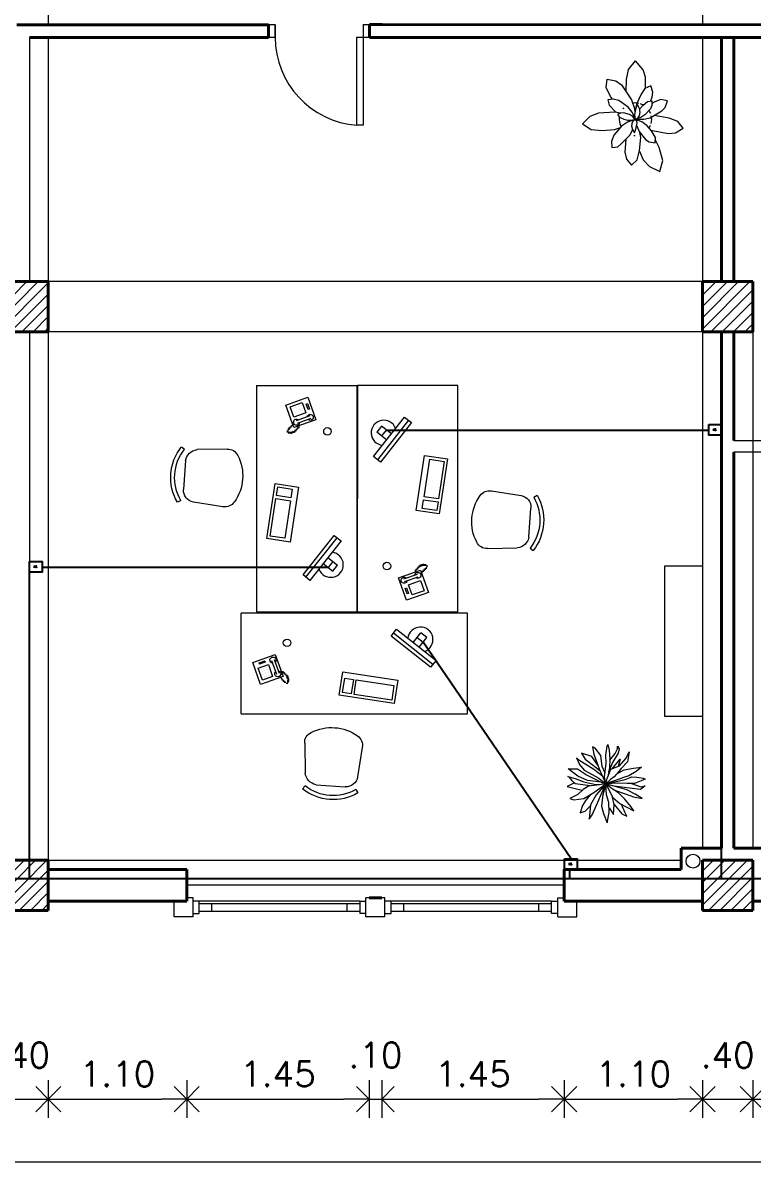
# Model space of a CAD drawing. Extents: x 952 to 1351, y -109 to 188.
# Drawn here: x 1285.05 to 1290.85, y 112.92 to 122.12 of the extents above; entities that cross this region are included whole.
import ezdxf

# ---------------------------------------------------------------- set-up
doc = ezdxf.new("R2010")
doc.units = 0
doc.header["$LTSCALE"] = 0.5
doc.layers.get('0').update_dxf_attribs({"linetype": 'CONTINUOUS'})
doc.layers.get('Defpoints').update_dxf_attribs({"linetype": 'CONTINUOUS'})
for name, color, linetype, lineweight in [('Acotaciones', 9, 'CONTINUOUS', 9), ('Carpintería', 55, 'CONTINUOUS', 20), ('Detalles .05', 243, 'CONTINUOUS', 5), ('Detalles 01', 8, 'CONTINUOUS', 9), ('Equipamiento movil', 33, 'CONTINUOUS', 9), ('Muros corte', 7, 'CONTINUOUS', 40), ('Tratamiento pisos', 251, 'CONTINUOUS', 9), ('Vidrios', 147, 'CONTINUOUS', 13)]:
    doc.layers.add(name, color=color, linetype=linetype, lineweight=lineweight)
doc.layers.add('Cableado', color=100, linetype='CONTINUOUS')
doc.styles.add('Texto 2 mm', font='simplex.shx', dxfattribs={"height": 0.2})
doc.styles.add('Texto 5 mm', font='simplex.shx', dxfattribs={"height": 0.5})
doc.dimstyles.new('Primera línea', dxfattribs={"dimscale": 0, "dimtxt": 0.2, "dimasz": 0.2, "dimexe": 0.15, "dimexo": 0, "dimgap": 0.1, "dimtad": 1, "dimzin": 4, "dimdsep": 46, "dimtxsty": 'Texto 2 mm', "dimblk": 'OPEN90', "dimcen": 2.5, "dimclrd": 256, "dimclre": 256, "dimclrt": 256, "dimadec": 0, "dimazin": 0, "dimtfac": 1, "dimtmove": 2, "dimatfit": 3, "dimldrblk": 'OPEN90', "dimfxl": 1, "dimtolj": 1, "dimtzin": 0, "dimlwd": -1, "dimlwe": -1, "dimarcsym": 0})
doc.dimstyles.new('Segunda línea', dxfattribs={"dimscale": 0, "dimtxt": 0.2, "dimasz": 0.2, "dimexe": 0.15, "dimexo": 0.5, "dimgap": 0.1, "dimtad": 1, "dimzin": 4, "dimdsep": 46, "dimtxsty": 'Texto 2 mm', "dimblk": 'OPEN90', "dimcen": 2.5, "dimclrd": 256, "dimclre": 256, "dimclrt": 256, "dimadec": 0, "dimazin": 0, "dimtfac": 1, "dimtmove": 2, "dimatfit": 3, "dimldrblk": 'OPEN90', "dimfxl": 1, "dimtolj": 1, "dimtzin": 0, "dimlwd": -1, "dimlwe": -1, "dimarcsym": 0})
pattern_1 = [(45, (53.60664, 2.86039), (-0.0449012806, 0.0449012806), [])]

# ---------------------------------------------------------------- blocks, each defined once
blk = doc.blocks.new('Plant1')
for p, q in [((2.94, 14.02), (1.24, 11.02)), ((5.75, 15.65), (2.94, 14.02)), ((6.8, 12.64), (5.75, 15.65)), ((-4.94, 10.5), (-5.47, 8.7)), ((-3.11, 9.8), (-4.94, 10.5)), ((1.24, 11.02), (-0.18, 7.33)), ((6.67, 9.74), (6.8, 12.64)), ((-5.47, 8.7), (-5.1, 7.19)), ((-1.65, 8.27), (-3.11, 9.8)), ((-0.15, 4.91), (-1.65, 8.27)), ((4.8, 4.93), (6.67, 9.74)), ((-10.15, 7.82), (-12.56, 7.25)), ((-12.56, 7.25), (-11.81, 4.91)), ((-8.01, 7.41), (-10.15, 7.82)), ((-4.41, 5.37), (-8.01, 7.41)), ((-5.1, 7.19), (-3.73, 3.58)), ((-0.18, 7.33), (-0.36, 5.38)), ((7.53, 5.66), (4.58, 4.62)), ((9.19, 5.31), (7.53, 5.66)), ((8.7, 3.64), (9.19, 5.31)), ((-12.63, 3.17), (-15.39, 2.27)), ((-9.66, 3.14), (-12.63, 3.17)), ((-11.81, 4.91), (-9.42, 2.94)), ((-9.42, 2.94), (-5.88, 0.9)), ((-3.73, 3.58), (-2.59, 2.19)), ((0.25, 2.69), (-0.15, 4.91)), ((0.06, 0.81), (0.25, 2.69)), ((1.6, 3.31), (0.73, 2.26)), ((2.74, 4.3), (1.6, 3.31)), ((3.75, 4.5), (2.74, 4.3)), ((3.4, 2.61), (3.75, 3.44)), ((3.75, 3.45), (4.8, 4.93)), ((3.75, 3.44), (3.75, 4.5)), ((7.5, 2.24), (8.7, 3.64)), ((8.78, 3.92), (9.84, 4.12)), ((9.84, 4.12), (12.89, 4.12)), ((12.89, 4.12), (15.19, 2.69)), ((15.19, 2.69), (13.53, 0.5)), ((-15.39, 2.27), (-18.09, -0.04)), ((-3.93, 0.56), (-7.13, -0.21)), ((-5.88, 0.9), (-4.34, 0.46)), ((-2.06, 0.5), (-3.93, 0.56)), ((-2.48, 2.2), (-3.75, 2.12)), ((-3.75, 2.12), (-2.91, 1.21)), ((-2.91, 1.21), (-1.29, 0)), ((-1.34, 2), (-2.48, 2.2)), ((-1.9, 0.46), (-2.06, 0.5)), ((-0.39, 1.34), (-1.34, 2)), ((-0.56, -0.12), (-0.19, 0)), ((-0.12, 0.81), (-0.39, 1.34)), ((-0.19, 0), (-0.12, 0.06)), ((-0.06, 0.25), (-0.12, 0.81)), ((-0.12, 0.06), (-0.06, 0.25)), ((-0.11, 0.67), (0.06, 0.81)), ((0.31, 1.31), (0.12, 0.38)), ((0.12, 0.38), (0.19, 0.25)), ((0.19, 0.25), (0.38, 0.19)), ((0.73, 2.26), (0.31, 1.31)), ((0.38, 0.19), (1.25, 0.44)), ((0.47, 0.22), (0.69, 0)), ((0.69, 0), (2.44, 0)), ((1.25, 0.44), (2.18, 1.1)), ((2.18, 1.1), (3.4, 2.61)), ((2.44, 0), (4.43, 0.51)), ((4.43, 0.51), (7.5, 2.24)), ((13.53, 0.5), (11.66, -0.54)), ((-18.09, -0.04), (-15.37, -2.32)), ((-15.37, -2.32), (-11.22, -3.04)), ((-8.2, -0.91), (-9.38, -2.5)), ((-9.38, -2.5), (-7.87, -3.25)), ((-7.13, -0.21), (-8.2, -0.91)), ((-5.44, -3.05), (-3.38, -2.45)), ((-3.38, -2.45), (-1.56, -1.44)), ((-1.56, -1.44), (-0.5, -0.38)), ((-1.12, -2.44), (-1.55, -4.42)), ((-1.29, 0), (-0.56, -0.12)), ((-0.38, -0.81), (-1.12, -2.44)), ((-0.31, -0.5), (-0.59, -0.46)), ((-0.5, -0.38), (-0.5, -0.12)), ((0.06, -0.62), (-0.38, -0.81)), ((-0.26, -0.76), (-0.31, -0.5)), ((-0.19, -1.81), (-0.07, -0.68)), ((0.01, -3.25), (-0.19, -1.81)), ((0.12, -0.12), (0, -0.44)), ((0, -0.44), (0.12, -1)), ((0.56, -0.06), (0.12, -0.12)), ((0.12, -1), (0.45, -1.59)), ((0.45, -1.59), (1.43, -2.3)), ((1.53, -0.38), (0.56, -0.06)), ((1.43, -2.3), (2.56, -2.56)), ((3.06, -1.61), (1.53, -0.38)), ((3.19, -1.19), (2.01, -0.77)), ((2.38, -1), (2.23, -0.95)), ((2.32, -2.51), (3.05, -4.05)), ((4.2, -2.28), (2.38, -1)), ((2.56, -2.56), (3.88, -2.56)), ((3.88, -2.56), (3.06, -1.61)), ((6, -1.48), (3.19, -1.19)), ((6.42, -4.94), (4.2, -2.28)), ((11.66, -0.54), (6, -1.48)), ((9.02, -0.98), (12.56, -2.76)), ((-11.22, -3.04), (-8.38, -3)), ((-5.18, -2.97), (-8.45, -7.47)), ((-7.87, -3.25), (-5.44, -3.05)), ((-1.55, -4.42), (-1.12, -8.67)), ((1.03, -5.66), (0.01, -3.25)), ((3.05, -4.05), (3.43, -5.82)), ((7.5, -6.71), (6.42, -4.94)), ((12.56, -2.76), (15.17, -4.6)), ((15.17, -4.6), (16.61, -7.77)), ((-8.45, -7.47), (-9.18, -9.67)), ((-4.21, -9.77), (-1.41, -5.8)), ((1.72, -6.45), (1.03, -5.66)), ((3.06, -7.12), (1.72, -6.45)), ((2.39, -7.87), (2.32, -6.75)), ((3.43, -5.82), (3.06, -7.12)), ((3.19, -6.68), (4.04, -7.69)), ((4.04, -7.69), (5.41, -8.56)), ((7.5, -8.88), (7.5, -6.71)), ((7.5, -6.98), (10.72, -8.45)), ((13.06, -8.78), (16.61, -7.77)), ((-9.18, -9.67), (-8.88, -12.44)), ((-6.25, -11.82), (-4.21, -9.77)), ((-1.12, -8.67), (-0.57, -10.07)), ((-0.57, -10.07), (1, -11.56)), ((1, -11.56), (2.25, -9.87)), ((2.25, -9.87), (2.39, -7.87)), ((5.41, -8.56), (7.5, -8.88)), ((10.72, -8.45), (13.06, -8.78)), ((-8.88, -12.44), (-6.25, -11.82))]:
    blk.add_line(p, q)
for start, end in [(57.1582, 93.2041), (172.4345, 176.9296), (149.2581, 153.7532), (21.2653, 25.7604), (323.0282, 344.4965), (212.1423, 223.5771), (229.8179, 257.6637), (265.2848, 278.7499), (306.6551, 316.418)]:
    blk.add_arc((0, 0), 5.12, start, end)
blk = doc.blocks.new('_Open90')
at = {"color": 0, "linetype": 'ByBlock', "lineweight": -2}
for p, q in [((-0.5, 0.5), (0, 0)), ((0, 0), (-1, 0)), ((0, 0), (-0.5, -0.5))]:
    blk.add_line(p, q, dxfattribs=at)
blk = doc.blocks.new('*D394')
at = {"layer": 'Acotaciones', "transparency": 16777216}
for p, q in [((1285.2523, 113.7155), (1285.2523, 113.4155)), ((1286.3523, 113.7155), (1286.3523, 113.4155)), ((1285.4523, 113.5655), (1286.1523, 113.5655))]:
    blk.add_line(p, q, dxfattribs=at)
at = {"layer": 'Defpoints', "color": 0, "transparency": 16777216}
for p in [(1285.2523, 113.7155), (1286.3523, 113.7155), (1286.3523, 113.5655)]:
    blk.add_point(p, dxfattribs=at)
at = {"layer": 'Acotaciones', "transparency": 16777216, "xscale": 0.2, "yscale": 0.2, "zscale": 0.2, "rotation": 180}
blk.add_blockref('_Open90', (1285.2523, 113.5655), dxfattribs=at)
at = {"layer": 'Acotaciones', "transparency": 16777216, "xscale": 0.2, "yscale": 0.2, "zscale": 0.2}
blk.add_blockref('_Open90', (1286.3523, 113.5655), dxfattribs=at)
at = {"layer": 'Acotaciones', "transparency": 16777216, "insert": (1285.8023, 113.7655), "char_height": 0.2, "attachment_point": 5, "style": 'Texto 2 mm'}
blk.add_mtext('\\A1;1.10', dxfattribs=at)
blk = doc.blocks.new('*D395')
at = {"layer": 'Acotaciones', "transparency": 16777216}
for p, q in [((1286.3523, 113.7155), (1286.3523, 113.4155)), ((1287.8023, 113.7155), (1287.8023, 113.4155)), ((1286.5523, 113.5655), (1287.6023, 113.5655))]:
    blk.add_line(p, q, dxfattribs=at)
at = {"layer": 'Defpoints', "color": 0, "transparency": 16777216}
for p in [(1286.3523, 113.7155), (1287.8023, 113.7155), (1287.8023, 113.5655)]:
    blk.add_point(p, dxfattribs=at)
at = {"layer": 'Acotaciones', "transparency": 16777216, "xscale": 0.2, "yscale": 0.2, "zscale": 0.2, "rotation": 180}
blk.add_blockref('_Open90', (1286.3523, 113.5655), dxfattribs=at)
at = {"layer": 'Acotaciones', "transparency": 16777216, "xscale": 0.2, "yscale": 0.2, "zscale": 0.2}
blk.add_blockref('_Open90', (1287.8023, 113.5655), dxfattribs=at)
at = {"layer": 'Acotaciones', "transparency": 16777216, "insert": (1287.0773, 113.7655), "char_height": 0.2, "attachment_point": 5, "style": 'Texto 2 mm'}
blk.add_mtext('\\A1;1.45', dxfattribs=at)
blk = doc.blocks.new('*D396')
at = {"layer": 'Acotaciones', "transparency": 16777216}
for p, q in [((1287.9023, 113.7155), (1287.9023, 113.4155)), ((1289.3523, 113.7155), (1289.3523, 113.4155)), ((1288.1023, 113.5655), (1289.1523, 113.5655))]:
    blk.add_line(p, q, dxfattribs=at)
at = {"layer": 'Defpoints', "color": 0, "transparency": 16777216}
for p in [(1287.9023, 113.7155), (1289.3523, 113.7155), (1289.3523, 113.5655)]:
    blk.add_point(p, dxfattribs=at)
at = {"layer": 'Acotaciones', "transparency": 16777216, "xscale": 0.2, "yscale": 0.2, "zscale": 0.2, "rotation": 180}
blk.add_blockref('_Open90', (1287.9023, 113.5655), dxfattribs=at)
at = {"layer": 'Acotaciones', "transparency": 16777216, "xscale": 0.2, "yscale": 0.2, "zscale": 0.2}
blk.add_blockref('_Open90', (1289.3523, 113.5655), dxfattribs=at)
at = {"layer": 'Acotaciones', "transparency": 16777216, "insert": (1288.6273, 113.7655), "char_height": 0.2, "attachment_point": 5, "style": 'Texto 2 mm'}
blk.add_mtext('\\A1;1.45', dxfattribs=at)
blk = doc.blocks.new('*D400')
at = {"layer": 'Acotaciones', "transparency": 16777216}
for p, q in [((1268.2523, 113.2155), (1268.2523, 112.9155)), ((1296.4523, 113.2155), (1296.4523, 112.9155)), ((1268.4523, 113.0655), (1296.2523, 113.0655))]:
    blk.add_line(p, q, dxfattribs=at)
at = {"layer": 'Defpoints', "color": 0, "transparency": 16777216}
for p in [(1268.2523, 113.7155), (1296.4523, 113.7155), (1296.4523, 113.0655)]:
    blk.add_point(p, dxfattribs=at)
at = {"layer": 'Acotaciones', "transparency": 16777216, "xscale": 0.2, "yscale": 0.2, "zscale": 0.2, "rotation": 180}
blk.add_blockref('_Open90', (1268.2523, 113.0655), dxfattribs=at)
at = {"layer": 'Acotaciones', "transparency": 16777216, "xscale": 0.2, "yscale": 0.2, "zscale": 0.2}
blk.add_blockref('_Open90', (1296.4523, 113.0655), dxfattribs=at)
at = {"layer": 'Acotaciones', "transparency": 16777216, "insert": (1282.3523, 113.2655), "char_height": 0.2, "attachment_point": 5, "style": 'Texto 2 mm'}
blk.add_mtext('\\A1;28.20', dxfattribs=at)
blk = doc.blocks.new('*D401')
at = {"layer": 'Acotaciones', "transparency": 16777216}
for p, q in [((1289.3523, 113.7155), (1289.3523, 113.4155)), ((1290.4523, 113.7155), (1290.4523, 113.4155)), ((1289.5523, 113.5655), (1290.2523, 113.5655))]:
    blk.add_line(p, q, dxfattribs=at)
at = {"layer": 'Defpoints', "color": 0, "transparency": 16777216}
for p in [(1289.3523, 113.7155), (1290.4523, 113.7155), (1290.4523, 113.5655)]:
    blk.add_point(p, dxfattribs=at)
at = {"layer": 'Acotaciones', "transparency": 16777216, "xscale": 0.2, "yscale": 0.2, "zscale": 0.2, "rotation": 180}
blk.add_blockref('_Open90', (1289.3523, 113.5655), dxfattribs=at)
at = {"layer": 'Acotaciones', "transparency": 16777216, "xscale": 0.2, "yscale": 0.2, "zscale": 0.2}
blk.add_blockref('_Open90', (1290.4523, 113.5655), dxfattribs=at)
at = {"layer": 'Acotaciones', "transparency": 16777216, "insert": (1289.9023, 113.7655), "char_height": 0.2, "attachment_point": 5, "style": 'Texto 2 mm'}
blk.add_mtext('\\A1;1.10', dxfattribs=at)
blk = doc.blocks.new('*D402')
at = {"layer": 'Acotaciones', "transparency": 16777216}
for p, q in [((1290.8523, 113.7155), (1290.8523, 113.4155)), ((1291.9023, 113.7155), (1291.9023, 113.4155)), ((1291.7023, 113.5655), (1291.0523, 113.5655))]:
    blk.add_line(p, q, dxfattribs=at)
at = {"layer": 'Defpoints', "color": 0, "transparency": 16777216}
for p in [(1290.8523, 113.7155), (1291.9023, 113.7155), (1290.8523, 113.5655)]:
    blk.add_point(p, dxfattribs=at)
at = {"layer": 'Acotaciones', "transparency": 16777216, "xscale": 0.2, "yscale": 0.2, "zscale": 0.2, "rotation": 180}
blk.add_blockref('_Open90', (1290.8523, 113.5655), dxfattribs=at)
at = {"layer": 'Acotaciones', "transparency": 16777216, "xscale": 0.2, "yscale": 0.2, "zscale": 0.2}
blk.add_blockref('_Open90', (1291.9023, 113.5655), dxfattribs=at)
at = {"layer": 'Acotaciones', "transparency": 16777216, "insert": (1291.3773, 113.7655), "char_height": 0.2, "attachment_point": 5, "style": 'Texto 2 mm'}
blk.add_mtext('\\A1;1.05', dxfattribs=at)
blk = doc.blocks.new('Treei')
for p, q in [((-1.6, 5.41), (-2.01, 5.58)), ((-2.01, 5.58), (-1.8, 4.47)), ((-0.75, 4.27), (-1.6, 5.41)), ((0.01, 4.32), (0.22, 5.68)), ((0.22, 5.68), (0.34, 5.97)), ((0.34, 5.97), (0.52, 5.11)), ((1.81, 5.28), (1.78, 5.7)), ((1.78, 5.7), (2.06, 5.28)), ((-3.94, 3.46), (-4.45, 3.93)), ((-4.45, 3.93), (-4.03, 2.89)), ((-2.15, 4.1), (-3.71, 4.62)), ((-3.71, 4.62), (-3.16, 3.73)), ((-3.16, 3.73), (-1.67, 2.62)), ((-1.21, 2.79), (-2.15, 4.1)), ((-1.8, 4.47), (-1.02, 2.25)), ((-0.56, 2.57), (-0.75, 4.27)), ((0.06, 3.09), (0.01, 4.32)), ((0.52, 5.11), (0.61, 3.71)), ((0.61, 3.71), (0.57, 2.38)), ((0.61, 3.58), (1.42, 4.57)), ((0.96, 2.25), (2.2, 3.73)), ((1.92, 4.62), (1.05, 3.19)), ((1.42, 4.57), (1.81, 5.28)), ((2.06, 5.28), (1.92, 4.62)), ((2.2, 3.73), (1.92, 2.62)), ((2.11, 2.72), (3.12, 3.85)), ((3.12, 3.85), (3.58, 4.84)), ((3.58, 4.84), (3.3, 3.31)), ((-5.76, 2.23), (-4.31, 2.25)), ((-4.26, 1.14), (-5.76, 2.23)), ((-4.31, 2.25), (-2.93, 1.32)), ((-4.03, 2.89), (-3.28, 2.03)), ((-3.05, 2.89), (-3.94, 3.46)), ((-3.28, 2.03), (-2.08, 1.39)), ((-1.83, 2.15), (-3.05, 2.89)), ((-0.51, 1.14), (-1.83, 2.15)), ((-1.67, 2.62), (-0.88, 1.91)), ((-1.02, 2.25), (0.03, -0.03)), ((-0.11, 1.56), (-0.56, 2.57)), ((-0.17, 1), (0.06, 3.09)), ((0.2, 0.77), (0.8, 2.18)), ((0.57, 2.38), (0.31, 1.05)), ((1.05, 3.19), (0.44, 1.74)), ((0.8, 2.18), (2.11, 2.72)), ((1.99, 1.81), (1.28, 1.02)), ((1.69, 1.48), (2.82, 2.08)), ((2.36, 2.28), (1.99, 1.81)), ((3.3, 3.31), (2.36, 2.28)), ((2.82, 2.08), (4.22, 2.33)), ((4.64, 1.81), (3.51, 1.17)), ((4.22, 2.33), (5.46, 2.47)), ((5.46, 2.47), (4.64, 1.81)), ((-4.76, 0.09), (-5.92, -0.48)), ((-5.51, 0.92), (-5.8, 1.09)), ((-5.8, 1.09), (-4.68, 0.77)), ((-5.12, 0.4), (-5.51, 0.92)), ((-4.61, -0.04), (-5.12, 0.4)), ((-4.68, 0.77), (-3.34, 0.26)), ((-2.77, 0.45), (-4.26, 1.14)), ((-3.34, 0.26), (-1.78, -0.09)), ((-2.93, 1.32), (-0.51, 0.11)), ((-0.77, 0.18), (-2.77, 0.45)), ((-2.08, 1.39), (-1.04, 0.82)), ((-1.04, 0.82), (0.03, -0.03)), ((0.03, -0.03), (-0.77, 0.18)), ((0.03, -0.03), (-0.17, 1)), ((0.03, -0.03), (0.2, 0.77)), ((2.04, 0.65), (0.03, -0.03)), ((0.7, 0.63), (0.03, -0.03)), ((0.03, -0.03), (2.96, 0.63)), ((1.85, 0.03), (0.03, -0.03)), ((1.28, 1.02), (0.7, 0.63)), ((3.28, 0.01), (1.85, 0.03)), ((2.73, 0.9), (2.04, 0.65)), ((3.51, 1.17), (2.73, 0.9)), ((2.96, 0.63), (3.97, 1)), ((4.41, -0.01), (3.28, 0.01)), ((3.97, 1), (4.77, 0.95)), ((5.39, 0.4), (4.41, -0.01)), ((4.77, 0.95), (5.72, 0.8)), ((6.02, 0.65), (5.39, 0.4)), ((5.72, 0.8), (6.02, 0.65)), ((-5.92, -0.48), (-3.64, -1.03)), ((-4.26, -1.67), (-5.51, -2.28)), ((-2.36, -0.36), (-4.61, -0.04)), ((-3.44, -0.9), (-4.26, -1.67)), ((-2.65, -0.43), (-3.44, -0.9)), ((-3.37, -2.31), (-1.83, -1.37)), ((-2.28, -1.64), (-3.05, -2.53)), ((-1.34, -0.24), (-2.65, -0.43)), ((-1.46, -1.72), (-2.33, -3.24)), ((-1.83, -1.37), (0.03, -0.03)), ((-1.78, -0.09), (-0.95, -0.18)), ((0.03, -0.03), (-1.46, -1.72)), ((-1.39, -3.32), (0.03, -0.03)), ((0.03, -0.03), (-1.34, -0.24)), ((-0.47, -1.76), (-0.63, -3.46)), ((0.03, -0.03), (-0.47, -1.76)), ((0.11, -1.72), (0.03, -0.03)), ((0.03, -0.03), (1.07, -2.16)), ((1, -0.83), (0.03, -0.03)), ((3.21, -0.98), (0.03, -0.03)), ((0.45, -2.92), (0.11, -1.72)), ((1.97, -1.44), (1, -0.83)), ((4.06, -0.75), (1.24, -0.39)), ((1.31, -1.02), (3.1, -1.64)), ((2.93, -2.41), (1.97, -1.44)), ((3.1, -1.64), (4.24, -2.04)), ((4.47, -1.62), (3.21, -0.98)), ((3.92, 0), (5.37, -0.51)), ((5.3, -0.93), (4.06, -0.75)), ((5.56, -2.28), (4.47, -1.62)), ((6.02, -0.34), (5.3, -0.93)), ((5.37, -0.51), (6.02, -0.34)), ((-5.51, -2.28), (-4.86, -2.48)), ((-4.86, -2.48), (-3.37, -2.31)), ((-3.55, -3.37), (-3.92, -4.48)), ((-3.05, -2.53), (-3.55, -3.37)), ((-3.16, -4.25), (-2.38, -3.46)), ((-2.33, -3.24), (-2.56, -5.44)), ((-2.06, -4.77), (-1.39, -3.32)), ((-0.63, -3.46), (-0.35, -4.6)), ((0.5, -4.43), (0.45, -2.92)), ((1.3, -3.19), (1.03, -2.11)), ((1.07, -2.16), (2.15, -3.07)), ((1.19, -4.72), (1.28, -3.19)), ((1.28, -3.19), (2.47, -4.62)), ((2.15, -3.07), (3.12, -3.59)), ((2.93, -4.4), (2.43, -3.22)), ((3.85, -3.54), (2.93, -2.41)), ((4.27, -4.18), (3.85, -3.54)), ((4.24, -2.04), (5.56, -2.28)), ((-3.92, -4.48), (-3.16, -4.25)), ((-2.56, -5.44), (-2.06, -4.77)), ((-0.35, -4.6), (0.2, -6.03)), ((0.2, -6.03), (0.5, -4.43)), ((0.5, -3.74), (1.19, -4.72)), ((2.47, -4.62), (3.23, -5.02)), ((3.23, -5.02), (2.93, -4.4)), ((3.12, -3.59), (4.27, -4.18))]:
    blk.add_line(p, q)
blk = doc.blocks.new('TELEFONO')
at = {"layer": 'Detalles .05'}
for p, q in [((0.139, 0.134), (-0.098, 0.134)), ((-0.098, 0.134), (-0.098, -0.099)), ((0.139, -0.099), (0.139, 0.134)), ((-0.071, 0.089), (-0.071, -0.055)), ((-0.043, 0.089), (-0.043, -0.055)), ((0.108, 0.063), (0, 0.063)), ((0, 0.063), (0, -0.063)), ((0.081, 0.108), (0.023, 0.108)), ((0.023, 0.108), (0.023, 0.094)), ((0.023, 0.094), (0.081, 0.094)), ((0.027, 0.041), (0.027, 0.041)), ((0.027, 0.014), (0.027, 0.014)), ((0.054, 0.041), (0.054, 0.041)), ((0.054, 0.014), (0.054, 0.014)), ((0.081, 0.094), (0.081, 0.108)), ((0.081, 0.041), (0.081, 0.041)), ((0.081, 0.014), (0.081, 0.014)), ((0.108, -0.063), (0.108, 0.063)), ((-0.129, -0.104), (-0.147, -0.11)), ((-0.124, -0.093), (-0.141, -0.098)), ((-0.118, -0.081), (-0.135, -0.087)), ((-0.112, -0.07), (-0.129, -0.075)), ((-0.106, -0.058), (-0.124, -0.064)), ((-0.101, -0.047), (-0.118, -0.052)), ((-0.098, -0.099), (0.139, -0.099)), ((-0.067, -0.083), (-0.078, -0.116)), ((0, -0.063), (0.108, -0.063)), ((0.027, -0.013), (0.027, -0.013)), ((0.027, -0.04), (0.027, -0.04)), ((0.054, -0.013), (0.054, -0.013)), ((0.054, -0.04), (0.054, -0.04)), ((0.081, -0.013), (0.081, -0.013)), ((0.081, -0.04), (0.081, -0.04)), ((-0.129, -0.116), (-0.147, -0.121)), ((-0.129, -0.127), (-0.147, -0.133)), ((-0.129, -0.139), (-0.147, -0.145)), ((-0.124, -0.15), (-0.141, -0.156)), ((-0.118, -0.162), (-0.135, -0.168)), ((-0.104, -0.17), (-0.122, -0.176)), ((-0.089, -0.156), (-0.106, -0.162)), ((-0.083, -0.145), (-0.101, -0.15)), ((-0.078, -0.133), (-0.095, -0.139)), ((-0.072, -0.121), (-0.089, -0.127))]:
    blk.add_line(p, q, dxfattribs=at)
for centre, start, end in [((-0.057, 0.089), 298.4915, 241.5085), ((-0.057, -0.055), 118.4915, 61.5085)]:
    blk.add_arc(centre, 0.0302, start, end, dxfattribs=at)
blk = doc.blocks.new('RECTANG')
for p, q in [((1, 1), (0, 1)), ((0, 1), (0, 0)), ((1, 0), (1, 1)), ((0, 0), (1, 0))]:
    blk.add_line(p, q)
blk = doc.blocks.new('KEYBOARD', base_point=(60, 294))
for p, xscale, yscale, zscale in [((60, 294), 19, 8, 19), ((61, 295), 13, 5, 13), ((75, 295), 3, 5, 3)]:
    blk.add_blockref('RECTANG', p, dxfattribs=dict(xscale=xscale, yscale=yscale, zscale=zscale))
blk = doc.blocks.new('silla compu')
for p, q in [((-0.1982, 0.1308), (-0.2154, -0.1066)), ((0.255, 0.0583), (0.1971, -0.1726)), ((-0.2253, -0.2074), (-0.2468, -0.23)), ((0.0915, -0.2423), (-0.1368, -0.2057)), ((0.1752, -0.2715), (0.1885, -0.2997))]:
    blk.add_line(p, q)
for centre, radius, start, end in [((-0.1049, 0.1241), 0.0936, 112.49672, 175.87343), ((-0.0054, -0.1162), 0.3537, 49.31066, 112.49672), ((0.1754, 0.0846), 0.0838, 341.69279, 53.55182), ((-0.122, -0.1133), 0.0936, 175.87343, 260.90369), ((0.0985, -0.138), 0.1045, 266.18787, 340.64976), ((0.022, 0.0547), 0.3916, 226.64553, 295.16185), ((0.0221, 0.0552), 0.3607, 226.69723, 295.11015)]:
    blk.add_arc(centre, radius, start, end)

msp = doc.modelspace()

# ---------------------------------------------------------------- hatches: boundary and pattern name
at = {"layer": 'Detalles 01'}
h = msp.add_hatch(dxfattribs=at)
h.set_pattern_fill('ANSI31,_O', color=256, scale=0.02)
h.set_pattern_definition(pattern_1)
h.paths.add_polyline_path([(1285.2523, 120.0655), (1284.8523, 120.0655), (1284.8523, 119.6655), (1285.2523, 119.6655)])
h = msp.add_hatch(dxfattribs=at)
h.set_pattern_fill('ANSI31,_O', color=256, scale=0.02)
h.set_pattern_definition(pattern_1)
h.paths.add_polyline_path([(1290.8523, 120.0655), (1290.4523, 120.0655), (1290.4523, 119.6655), (1290.8523, 119.6655)])
h = msp.add_hatch(dxfattribs=at)
h.set_pattern_fill('ANSI31,_O', color=256, scale=0.02)
h.set_pattern_definition(pattern_1)
h.paths.add_polyline_path([(1285.2523, 115.4655), (1284.8523, 115.4655), (1284.8523, 115.0655), (1285.2523, 115.0655)])
h = msp.add_hatch(dxfattribs=at)
h.set_pattern_fill('ANSI31,_O', color=256, scale=0.02)
h.set_pattern_definition(pattern_1)
h.paths.add_polyline_path([(1290.8523, 115.4655), (1290.4523, 115.4655), (1290.4523, 115.0655), (1290.8523, 115.0655)])

# ---------------------------------------------------------------- linework, layer by layer
at = {"layer": 'Acotaciones'}
for p, q in [((1285.2523, 113.5655), (1285.1523, 113.6655)), ((1290.4523, 113.5655), (1290.5523, 113.6655)), ((1290.8523, 113.5655), (1290.7523, 113.6655)), ((1284.8523, 113.5655), (1285.2523, 113.5655)), ((1285.1523, 113.4655), (1285.2523, 113.5655)), ((1287.8023, 113.5655), (1287.9023, 113.5655)), ((1290.4523, 113.5655), (1290.8523, 113.5655)), ((1290.5523, 113.4655), (1290.4523, 113.5655)), ((1290.7523, 113.4655), (1290.8523, 113.5655))]:
    msp.add_line(p, q, dxfattribs=at)
at = {"layer": 'Cableado'}
for p, q in [((1287.9395, 118.8852), (1290.5028, 118.8838)), ((1290.6023, 115.3157), (1290.6023, 118.8838)), ((1285.1023, 115.3156), (1285.1023, 117.795)), ((1287.4763, 117.7924), (1285.2017, 117.7924)), ((1289.4089, 115.4751), (1288.2313, 117.198)), ((1289.3971, 115.3156), (1289.3974, 115.3905)), ((1296.1811, 115.3159), (1279.6819, 115.3155))]:
    msp.add_line(p, q, dxfattribs=at)
for points in [[(1290.5028, 118.9295), (1290.6023, 118.9295), (1290.6023, 118.8449), (1290.5028, 118.8449)], [(1285.1034, 117.8398), (1285.2029, 117.8398), (1285.2029, 117.7552), (1285.1034, 117.7552)], [(1289.3561, 115.4751), (1289.4555, 115.4751), (1289.4555, 115.3905), (1289.3561, 115.3905)]]:
    msp.add_lwpolyline(points, close=True, dxfattribs=at)
at = {"layer": 'Carpintería'}
for p, q in [((1287.0523, 122.1072), (1287.0023, 122.1072)), ((1287.0523, 122.1072), (1287.0523, 122.0072)), ((1287.0552, 122.1084), (1287.0552, 122.0084)), ((1287.7552, 122.1084), (1287.7552, 122.0084)), ((1287.7552, 122.1084), (1287.8052, 122.1084)), ((1287.0523, 122.0072), (1287.0023, 122.0072)), ((1287.7052, 121.3084), (1287.7052, 122.0084)), ((1287.7052, 122.0084), (1287.7552, 122.0084)), ((1287.7552, 122.0084), (1287.8052, 122.0084)), ((1287.7552, 122.0084), (1287.7552, 121.3084)), ((1287.7552, 121.3084), (1287.7052, 121.3084)), ((1286.4023, 115.1655), (1286.3523, 115.1655)), ((1286.4023, 115.0155), (1286.4023, 115.1655)), ((1287.7773, 115.0155), (1287.7773, 115.1655)), ((1287.8023, 115.1655), (1287.7773, 115.1655)), ((1287.9273, 115.1655), (1287.9023, 115.1655)), ((1287.9273, 115.0155), (1287.9273, 115.1655)), ((1289.3023, 115.0155), (1289.3023, 115.1655)), ((1289.3023, 115.1655), (1289.3523, 115.1655)), ((1286.2523, 115.0155), (1286.2523, 115.1405)), ((1286.4523, 115.1405), (1286.4023, 115.1405)), ((1286.4523, 115.0405), (1286.4523, 115.1405)), ((1286.4523, 115.1205), (1287.7273, 115.1205)), ((1286.4523, 115.0605), (1287.7273, 115.0605)), ((1286.5523, 115.0605), (1286.5523, 115.1205)), ((1287.6273, 115.0605), (1287.6273, 115.1205)), ((1287.7273, 115.1405), (1287.7273, 115.0405)), ((1287.7273, 115.1405), (1287.7773, 115.1405)), ((1287.9773, 115.1405), (1287.9273, 115.1405)), ((1287.9773, 115.0405), (1287.9773, 115.1405)), ((1287.9773, 115.1205), (1289.2523, 115.1205)), ((1287.9773, 115.0605), (1289.2523, 115.0605)), ((1288.0773, 115.0605), (1288.0773, 115.1205)), ((1289.1523, 115.0605), (1289.1523, 115.1205)), ((1289.2523, 115.0405), (1289.2523, 115.1405)), ((1289.2523, 115.1405), (1289.3023, 115.1405)), ((1289.4523, 115.0155), (1289.4523, 115.1405)), ((1286.4023, 115.0155), (1286.2523, 115.0155)), ((1286.4023, 115.0405), (1286.4523, 115.0405)), ((1287.7773, 115.0405), (1287.7273, 115.0405)), ((1287.9273, 115.0155), (1287.7773, 115.0155)), ((1287.9273, 115.0405), (1287.9773, 115.0405)), ((1289.3023, 115.0405), (1289.2523, 115.0405)), ((1289.3023, 115.0155), (1289.4523, 115.0155))]:
    msp.add_line(p, q, dxfattribs=at)
at = {"layer": 'Detalles 01'}
for p, q in [((1287.9023, 115.3155), (1286.3523, 115.3155)), ((1287.8023, 115.2655), (1286.3523, 115.2655)), ((1289.3523, 115.2655), (1287.8023, 115.2655)), ((1289.3523, 115.3155), (1287.9023, 115.3155)), ((1287.7273, 115.1405), (1286.4523, 115.1405)), ((1289.2523, 115.1405), (1287.9773, 115.1405))]:
    msp.add_line(p, q, dxfattribs=at)
msp.add_circle((1290.3767, 115.4577), 0.055, dxfattribs=at)
msp.add_arc((1287.7587, 122.0099), 0.7035, 180.11712, 265.64068, dxfattribs=at)
at = {"layer": 'Equipamiento movil'}
for p, q in [((1286.9078, 119.2391), (1286.9073, 117.4391)), ((1286.9078, 119.2391), (1287.7078, 119.2389)), ((1287.7086, 119.2389), (1287.7073, 117.4389)), ((1287.7073, 117.4389), (1287.7078, 119.2389)), ((1288.5086, 119.2383), (1287.7086, 119.2389)), ((1288.5073, 117.4383), (1288.5086, 119.2383)), ((1287.8364, 118.6736), (1288.084, 118.9878)), ((1288.1154, 118.963), (1287.8678, 118.6488)), ((1288.139, 118.9445), (1287.8914, 118.6303)), ((1288.084, 118.9878), (1288.139, 118.9445)), ((1287.9017, 118.915), (1287.8645, 118.8679)), ((1287.9416, 118.8071), (1287.8645, 118.8679)), ((1287.9788, 118.8543), (1287.9017, 118.915)), ((1287.9024, 118.8381), (1287.9395, 118.8852)), ((1287.8914, 118.6303), (1287.8364, 118.6736)), ((1287.2768, 117.7331), (1287.5242, 118.0474)), ((1287.3004, 117.7145), (1287.5478, 118.0288)), ((1287.5242, 118.0474), (1287.5793, 118.0041)), ((1287.5793, 118.0041), (1287.3318, 117.6898)), ((1287.437, 117.8234), (1287.5141, 117.7626)), ((1287.4741, 117.8705), (1287.5512, 117.8098)), ((1287.5134, 117.8396), (1287.4763, 117.7924)), ((1287.3318, 117.6898), (1287.2768, 117.7331)), ((1287.5141, 117.7626), (1287.5512, 117.8098)), ((1290.1515, 116.6062), (1290.1515, 117.8062)), ((1290.1515, 117.8062), (1290.4515, 117.8062)), ((1286.7845, 116.6299), (1286.7849, 117.4299)), ((1288.5849, 117.4289), (1286.7849, 117.4299)), ((1286.9073, 117.4391), (1287.7073, 117.4389)), ((1288.5073, 117.4383), (1287.7073, 117.4389)), ((1288.5845, 116.6289), (1288.5849, 117.4289)), ((1287.9764, 117.246), (1288.0197, 117.301)), ((1288.3091, 117.0221), (1287.9949, 117.2696)), ((1288.0197, 117.301), (1288.3339, 117.0535)), ((1288.1532, 117.1958), (1288.214, 117.273)), ((1288.2611, 117.2358), (1288.214, 117.273)), ((1288.2906, 116.9985), (1287.9764, 117.246)), ((1288.1842, 117.2351), (1288.2313, 117.198)), ((1288.2003, 117.1587), (1288.2611, 117.2358)), ((1288.3339, 117.0535), (1288.2906, 116.9985)), ((1286.7845, 116.6299), (1288.5845, 116.6289)), ((1290.4515, 116.6062), (1290.1515, 116.6062))]:
    msp.add_line(p, q, dxfattribs=at)
for centre in [(1287.4711, 118.8741), (1287.9442, 117.8035), (1287.1496, 117.1931)]:
    msp.add_circle(centre, 0.03, dxfattribs=at)
for centre, start, end in [((1287.9185, 118.8636), 19.64878, 263.87673), ((1287.4973, 117.8141), 199.67414, 83.90208), ((1288.2097, 117.219), 289.66022, 173.88816)]:
    msp.add_arc(centre, 0.1, start, end, dxfattribs=at)
at = {"layer": 'Muros corte'}
for p, q in [((1287.0023, 122.1072), (1285.0023, 122.1072)), ((1287.0023, 122.0072), (1287.0023, 122.1072)), ((1287.8052, 122.1084), (1287.9052, 122.1084)), ((1287.8052, 122.0084), (1287.8052, 122.1084)), ((1292.5523, 122.1072), (1287.9052, 122.1084)), ((1287.0023, 122.0072), (1285.1023, 122.0072)), ((1292.5523, 122.0072), (1287.8052, 122.0072)), ((1290.6023, 120.0655), (1290.6023, 122.0072)), ((1290.7023, 120.0655), (1290.7023, 122.0072)), ((1285.2523, 120.0655), (1284.8523, 120.0655)), ((1285.2523, 119.6655), (1285.2523, 120.0655)), ((1290.8523, 120.0655), (1290.4523, 120.0655)), ((1290.4523, 119.6655), (1290.4523, 120.0655)), ((1290.8523, 119.6655), (1290.8523, 120.0655)), ((1285.2523, 119.6655), (1284.8523, 119.6655)), ((1290.8523, 119.6655), (1290.4523, 119.6655)), ((1290.6023, 118.7088), (1290.6023, 119.6655)), ((1290.7023, 118.8011), (1290.7023, 119.6655)), ((1290.6023, 115.5605), (1290.6023, 118.7088)), ((1290.7023, 115.5605), (1290.7023, 118.7088)), ((1290.2823, 115.5605), (1290.2823, 115.3905)), ((1290.6023, 115.5605), (1290.2823, 115.5605)), ((1291.0223, 115.5605), (1290.7023, 115.5605)), ((1285.2523, 115.4655), (1284.8523, 115.4655)), ((1285.2523, 115.4655), (1285.2523, 115.0655)), ((1290.8523, 115.4655), (1290.4523, 115.4655)), ((1290.4523, 115.0655), (1290.4523, 115.4655)), ((1290.8523, 115.0655), (1290.8523, 115.4655)), ((1286.3523, 115.3905), (1285.2523, 115.3905)), ((1286.3523, 115.1405), (1286.3523, 115.3905)), ((1290.2823, 115.3905), (1289.3523, 115.3905)), ((1289.3523, 115.1405), (1289.3523, 115.3905)), ((1287.9023, 115.1655), (1287.8023, 115.1655)), ((1285.2523, 115.0655), (1284.8523, 115.0655)), ((1286.3523, 115.1405), (1285.2523, 115.1405)), ((1290.4523, 115.1405), (1289.3523, 115.1405)), ((1290.8523, 115.0655), (1290.4523, 115.0655)), ((1291.9023, 115.1405), (1290.8523, 115.1405))]:
    msp.add_line(p, q, dxfattribs=at)
at = {"layer": 'Tratamiento pisos'}
for p, q in [((1285.2523, 126.0655), (1285.2523, 122.1072)), ((1290.4523, 124.0238), (1290.4523, 122.1072)), ((1285.2523, 122.0072), (1285.2523, 120.0655)), ((1290.4523, 122.0072), (1290.4523, 120.0655)), ((1287.8023, 120.0655), (1285.2523, 120.0655)), ((1290.4523, 120.0655), (1287.8023, 120.0655)), ((1285.2523, 119.6655), (1285.2523, 115.4655)), ((1287.8023, 119.6655), (1285.2523, 119.6655)), ((1290.4523, 119.6655), (1287.8023, 119.6655)), ((1290.4523, 119.6655), (1290.4523, 115.5605)), ((1290.8523, 119.6655), (1290.8523, 117.3209)), ((1290.8523, 117.3209), (1290.8523, 115.5605)), ((1285.2523, 115.4655), (1287.8023, 115.4655)), ((1287.8023, 115.4655), (1290.2823, 115.4655))]:
    msp.add_line(p, q, dxfattribs=at)
at = {"layer": 'Vidrios', "color": 0}
for p, q in [((1285.1023, 122.0072), (1285.1023, 120.0655)), ((1285.1023, 119.6655), (1285.1023, 115.4655)), ((1290.7023, 118.8011), (1294.3853, 118.8011)), ((1294.3853, 118.7088), (1290.7023, 118.7088))]:
    msp.add_line(p, q, dxfattribs=at)
at = {"layer": 'Vidrios'}
msp.add_line((1290.6023, 119.6655), (1290.6023, 119.6655), dxfattribs=at)

# ---------------------------------------------------------------- block references
at = {"layer": 'Detalles .05'}
for name, p, xscale, yscale, zscale, rotation in [('Plant1', (1289.9191, 121.3561), 0.025272, 0.025272, 0.025272, 114.9481703471658), ('Plant1', (1284.3472, 120.6107), 0.0351, 0.0351, 0.0351, 235.0259114200527), ('TELEFONO', (1287.252, 119.0055), -0.8, 0.7999999999999999, 0.8, 289.5071321637747), ('TELEFONO', (1288.1633, 117.672), -0.8, 0.7999999999999999, 0.8, 109.4817745347473), ('TELEFONO', (1287.0182, 116.974), -0.8000000000000002, 0.7999999999999999, 0.8, 19.49321142452689)]:
    msp.add_blockref(name, p, dxfattribs=dict(at, xscale=xscale, yscale=yscale, zscale=zscale, rotation=rotation))
at = {"layer": 'Detalles .05', "xscale": 0.05201508312000002, "yscale": 0.05201508312000002, "zscale": 0.05201508312000002}
msp.add_blockref('Treei', (1289.6832, 116.075), dxfattribs=at)
at = {"layer": 'Equipamiento movil', "xscale": -1}
for p, rotation in [((1286.5583, 118.4982), 256.8003865571396), ((1288.8571, 118.179), 76.7750289281124), ((1287.5253, 116.2802), 346.7864658178918)]:
    msp.add_blockref('silla compu', p, dxfattribs=dict(at, rotation=rotation))
at = {"layer": 'Equipamiento movil', "xscale": -0.02326153846132683, "yscale": 0.02326153846151868, "zscale": 0.02326153846153847}
for p, rotation in [((1288.4259, 118.6555), 81.37910672202038), ((1286.9898, 118.022), 261.4044643510476), ((1288.0016, 116.7115), 351.3905436117998)]:
    msp.add_blockref('KEYBOARD', p, dxfattribs=dict(at, rotation=rotation))

# ---------------------------------------------------------------- texts
at = {"layer": 'Acotaciones', "char_height": 0.2, "attachment_point": 5, "style": 'Texto 2 mm'}
for s, insert in [('\\A1;.40', (1285.0523, 113.9145)), ('\\A1;.10', (1287.8523, 113.9156)), ('\\A1;.40', (1290.6523, 113.9145))]:
    msp.add_mtext(s, dxfattribs=dict(at, insert=insert))
at = {"layer": 'Cableado', "char_height": 0.01595, "attachment_point": 1, "style": 'Texto 5 mm'}
for insert in [(1290.5341, 118.8959), (1285.1347, 117.8062), (1289.3874, 115.4415)]:
    msp.add_mtext_dynamic_manual_height_columns('RS', width=19.34546, gutter_width=2.5, heights=[0], dxfattribs=dict(at, insert=insert))

# ---------------------------------------------------------------- dimensions: what is measured, and where the dimension line sits
at = {"layer": 'Acotaciones'}
for base, p1, p2, dimstyle, picture, middle in [((1286.3523, 113.5655), (1285.2523, 113.7155), (1286.3523, 113.7155), 'Primera línea', '*D394', (1285.8023, 113.7655)), ((1287.8023, 113.5655), (1286.3523, 113.7155), (1287.8023, 113.7155), 'Primera línea', '*D395', (1287.0773, 113.7655)), ((1289.3523, 113.5655), (1287.9023, 113.7155), (1289.3523, 113.7155), 'Primera línea', '*D396', (1288.6273, 113.7655)), ((1290.4523, 113.5655), (1289.3523, 113.7155), (1290.4523, 113.7155), 'Primera línea', '*D401', (1289.9023, 113.7655)), ((1290.8523, 113.5655), (1291.9023, 113.7155), (1290.8523, 113.7155), 'Primera línea', '*D402', (1291.3773, 113.7655)), ((1296.4523, 113.0655), (1268.2523, 113.7155), (1296.4523, 113.7155), 'Segunda línea', '*D400', (1282.3523, 113.2655))]:
    dim = msp.add_linear_dim(base=base, p1=p1, p2=p2, dimstyle=dimstyle, override={"dimscale": 1}, dxfattribs=at)
    dim.commit()
    dim.dimension.update_dxf_attribs({"geometry": picture, "text_midpoint": middle})

doc.saveas('drawing.dxf')
